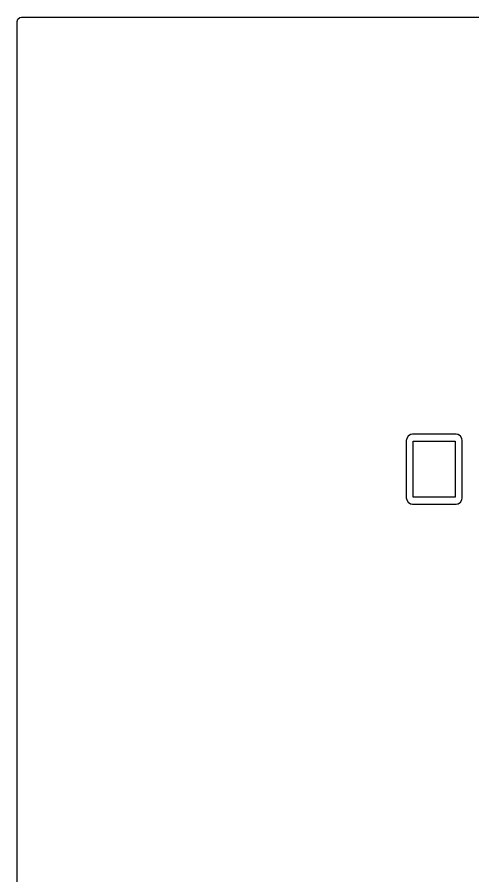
# Model space of a CAD drawing. Extents: x 4.7 to 6.15, y -4.44 to -2.51.
# Drawn here: x 4.697 to 5.21, y -3.474 to -2.507 of the extents above; entities that cross this region are included whole.
import ezdxf

# ---------------------------------------------------------------- set-up
doc = ezdxf.new("R2010")
doc.units = 0
doc.header["$MEASUREMENT"] = 0
doc.layers.add('BLACK', color=7, linetype='CONTINUOUS')

msp = doc.modelspace()

# ---------------------------------------------------------------- linework, layer by layer
at = {"layer": 'BLACK', "linetype": 'CONTINUOUS'}
for p, q in [((4.69705, -2.51181), (4.69783, -2.50913)), ((4.69705, -4.43102), (4.69705, -2.51181)), ((4.69783, -2.50913), (4.69995, -2.5073)), ((4.69995, -2.5073), (4.70201, -2.50685)), ((4.70201, -2.50685), (6.14878, -2.50685)), ((5.13742, -2.9788), (5.13567, -2.98141)), ((5.14003, -2.97705), (5.13742, -2.9788)), ((5.14051, -2.97696), (5.14003, -2.97705)), ((5.14209, -2.97664), (5.14051, -2.97696)), ((5.14051, -2.97696), (5.14051, -2.97696)), ((5.14233, -2.97659), (5.14209, -2.97664)), ((5.19113, -2.97659), (5.14233, -2.97659)), ((5.19137, -2.97664), (5.19113, -2.97659)), ((5.19296, -2.97696), (5.19137, -2.97664)), ((5.19343, -2.97705), (5.19296, -2.97696)), ((5.19296, -2.97696), (5.19296, -2.97696)), ((5.19605, -2.9788), (5.19343, -2.97705)), ((5.19779, -2.98141), (5.19605, -2.9788)), ((5.13567, -2.98141), (5.13522, -2.98371)), ((5.13522, -2.98371), (5.13522, -3.04826)), ((5.14311, -3.04748), (5.14311, -2.98449)), ((5.14311, -2.98449), (5.19035, -2.98449)), ((5.19035, -2.98449), (5.19035, -3.04748)), ((5.19825, -2.98371), (5.19779, -2.98141)), ((5.19825, -3.04826), (5.19825, -2.98371)), ((5.13522, -3.04826), (5.13567, -3.05056)), ((5.13567, -3.05056), (5.13742, -3.05317)), ((5.13742, -3.05317), (5.14003, -3.05492)), ((5.14003, -3.05492), (5.14051, -3.05501)), ((5.14051, -3.05501), (5.14051, -3.05501)), ((5.14051, -3.05501), (5.14209, -3.05533)), ((5.14209, -3.05533), (5.14233, -3.05537)), ((5.14233, -3.05537), (5.19113, -3.05537)), ((5.19035, -3.04748), (5.14311, -3.04748)), ((5.19113, -3.05537), (5.19137, -3.05533)), ((5.19137, -3.05533), (5.19296, -3.05501)), ((5.19296, -3.05501), (5.19343, -3.05492)), ((5.19296, -3.05501), (5.19296, -3.05501)), ((5.19343, -3.05492), (5.19605, -3.05317)), ((5.19605, -3.05317), (5.19779, -3.05056)), ((5.19779, -3.05056), (5.19825, -3.04826))]:
    msp.add_line(p, q, dxfattribs=at)

doc.saveas('drawing.dxf')
